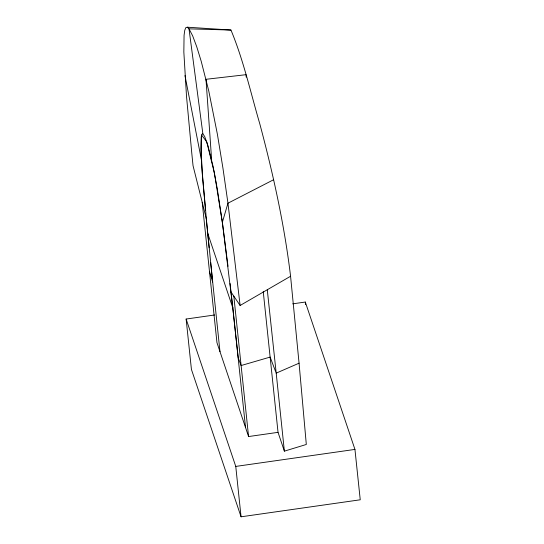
<?xml version="1.0" encoding="UTF-8"?>
<svg xmlns="http://www.w3.org/2000/svg" width="544" height="544" viewBox="0 0 544 544"><rect width="100%" height="100%" fill="white"/><g stroke="black" fill="none" stroke-linecap="round" stroke-linejoin="round"><path stroke-width="0.82" d="M228.018 266.302L222.36 222.312L227.963 203.204L222.938 168.116L217.382 134.205L208.76 90.923L201.198 61.227L196.731 46.75L192.637 35.795L189.006 28.846L187.299 27.2L185.864 27.588L184.776 30.246L184.069 35.285L183.838 52.006L186.51 96.302L191.835 153.721L193.045 165.709L206.258 218.436L212.67 282.023L209.501 271.687M230.051 283.492L231.03 292.006L240.115 305.483L290.578 276.257C284.376 224.645 273.122 173.788 259.733 123.604C250.566 92.364 243.494 60.112 230.955 30.049L187.299 27.2M273.605 179.731L227.963 203.204L240.115 305.483M299.064 363.188L276.202 373.136L284.376 451.153L306.313 444.468L299.064 363.188L290.578 276.257M292.726 303.838L305.313 302.042L354.946 449.419L360.244 499.793L241.06 516.8L191.427 369.424L186.13 319.042L214.669 314.976M202.205 202.28L216.968 342.693L248.574 436.546L278.038 432.344L284.376 451.153M186.13 319.042L235.763 466.419L354.946 449.419M222.36 222.312L217.219 188.537L213.017 166.178L207.862 145.316L204.626 136.381L202.885 133.946L202.171 133.974L201.6 135.007L201.205 137.163L201.001 149.172L202.382 173.686L205.53 210.678M230.955 30.049L189.006 28.846L202.885 133.946M206.21 217.913L207.692 233.267L232.825 307.89L245.555 427.577M184.974 75.562L201.504 160.385M232.825 307.89L222.489 223.346L214.418 173.074L206.734 141.882L201.6 135.007C199.77 162.846 204.333 190.692 206.258 218.436M231.03 292.006L238.231 357.925L241.108 365.541L270.13 357.088L276.202 373.136L267.274 289.755M305.313 302.042L305.578 304.558M263.242 291.577L278.038 432.344M233.818 296.133L248.574 436.546M235.763 466.419L241.06 516.8M219.987 351.662L210.637 262.466M207.692 233.267L209.141 247.785M246.228 77.173L245.99 74.691L205.999 79.295L211.636 159.922"/></g></svg>
